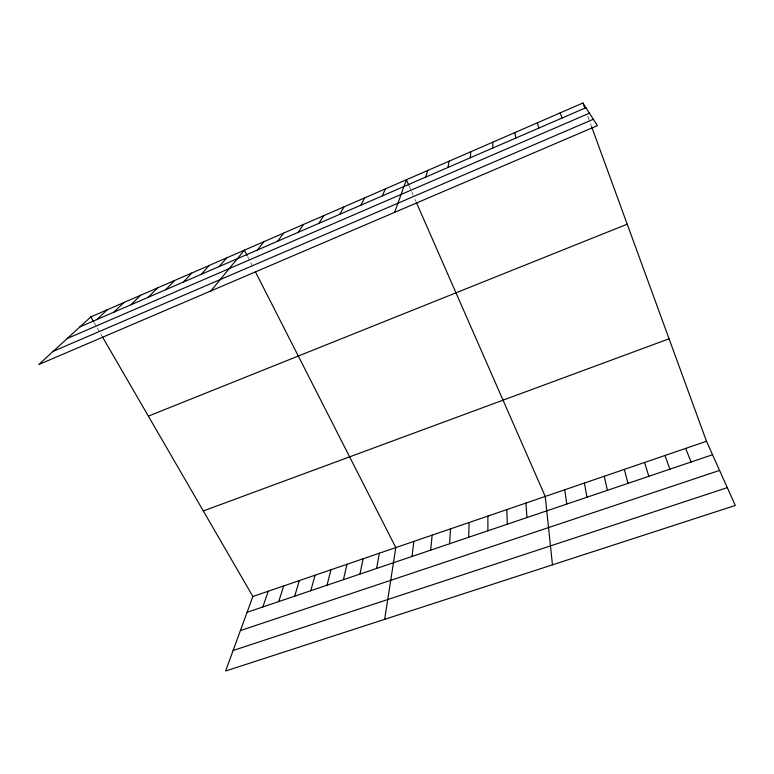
<?xml version="1.0" encoding="UTF-8"?>
<svg xmlns="http://www.w3.org/2000/svg" width="774" height="774" viewBox="0 0 774 774"><rect width="100%" height="100%" fill="white"/><g stroke="black" fill="none" stroke-linecap="round" stroke-linejoin="round"><path stroke-width="0.58" stroke-dasharray="3.87 2.9" d="M94.351 322.922L96.673 326.938M97.263 327.944L99.585 331.959M100.746 333.962L101.897 335.945M247.67 256.591L252.585 266.246M409.252 186.234L411.149 190.568M411.633 191.652L414.003 197.07M414.951 199.237L415.89 201.375M587.776 116.216L589.788 121.721M590.591 123.927L591.781 127.188"/><path stroke-width="1.16" d="M487.891 530.78L487.891 516.084M468.638 537.301L469.131 522.498M449.568 543.754L450.536 528.855M470.273 157.78L470.795 151.743M430.683 550.14L432.124 535.163M411.981 556.477L413.877 541.403M384.668 619.345L395.804 547.586L255.294 271.568M376.628 568.445L379.395 553.197M447.923 167.465L449.104 161.176M359.958 574.085L363.112 558.77M343.424 579.678L346.975 564.294M327.025 585.231L330.972 569.77M310.771 590.736L315.095 575.198M425.816 177.043L427.635 170.503M294.652 596.193L299.354 580.587M278.669 601.601L283.729 585.928M262.821 606.961L268.239 591.23M394.624 212.357L406.398 179.732L408.778 185.15M102.478 336.942L252.875 596.483L225.621 671L735.3 505.461L706.507 441.277L591.781 127.188M382.337 195.88L385.394 188.866M360.945 205.149L364.612 197.902M339.796 214.311L344.043 206.842M318.869 223.376L323.696 215.685M298.174 232.345L303.563 224.441M277.702 241.207L283.632 233.1M257.442 249.992L263.915 241.672M210.867 290.947L244.391 250.157L247.129 255.517M219.216 266.546L226.695 257.848M201.221 274.344L209.164 265.472M183.399 282.065L191.788 273.019M165.742 289.718L174.576 280.498M148.25 297.293L157.528 287.918M130.922 304.792L140.626 295.262M113.768 312.232L123.888 302.537M96.76 319.594L107.296 309.745M90.858 316.895L38.7 364.573L597.383 125.649L582.938 103L90.858 316.895L93.77 321.916M79.915 326.889L585.928 107.683M67.183 338.538L589.43 113.178M53.193 351.328L593.319 119.273M148.376 416.141L627.211 224.179M203.31 510.946L669.075 338.799M252.875 596.483L706.507 441.277M247.1 612.282L712.544 454.735M240.414 630.568L719.578 470.418M233.119 650.499L727.299 487.63M560.018 112.965L562.263 117.929M416.354 202.449L545.244 496.453L552.472 564.846M685.658 448.417L691.095 462.001M582.938 103L584.951 108.505M665.011 455.48L669.849 469.189M644.558 462.475L648.825 476.31M537.34 122.814L538.878 128.068M624.308 469.402L628.004 483.353M604.262 476.262L607.396 490.329M584.399 483.063L586.982 497.237M514.913 132.567L515.745 138.082M564.73 489.787L566.771 504.077M525.943 503.061L526.949 517.564M506.825 509.602L507.328 524.201M492.738 142.203L492.883 147.989"/></g></svg>
